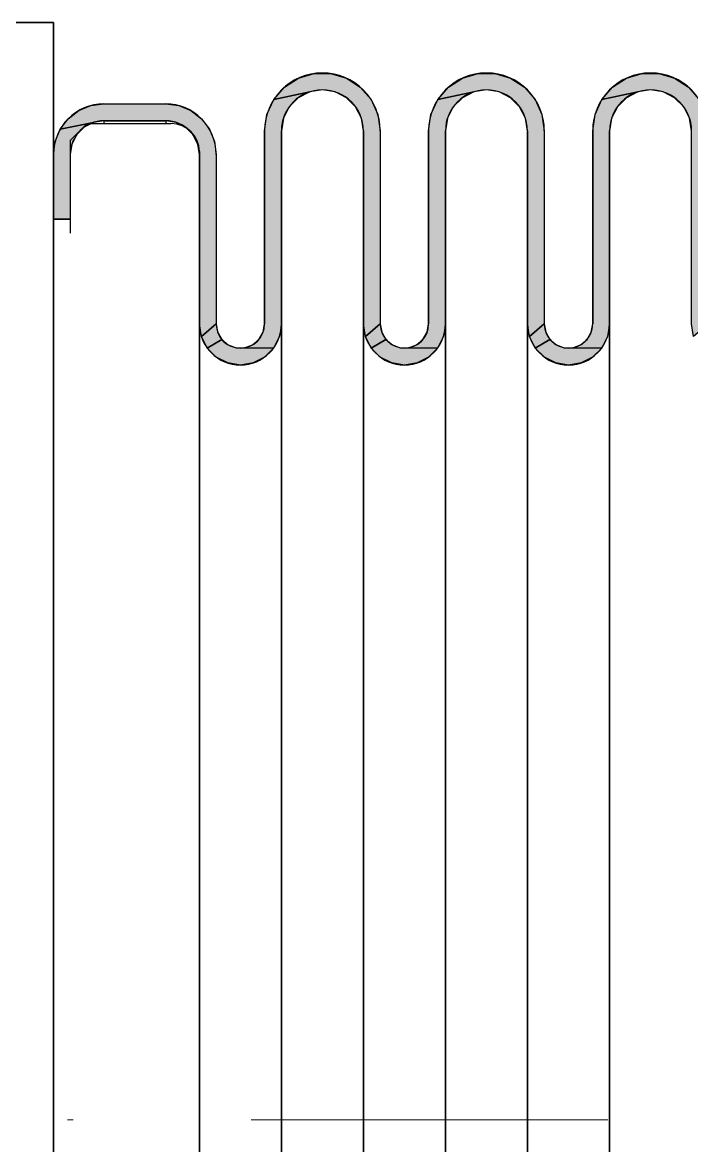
# Model space of a CAD drawing. Header units: millimetres. Extents: x -3183 to 3067, y 1033 to 2218.
# Drawn here: x 2005.08 to 2017, y 1570.56 to 1590.56 of the extents above; entities that cross this region are included whole.
import ezdxf

# ---------------------------------------------------------------- set-up
doc = ezdxf.new("R2010")
doc.units = ezdxf.units.MM
doc.linetypes.add('KRESKAKROPKA2', pattern=[12.7, 6.35, -3.175, 0, -3.175])
doc.layers.add('Kontury', color=7, linetype='Continuous', lineweight=35)
doc.layers.add('oś', color=7, linetype='KRESKAKROPKA2', lineweight=13)

# ---------------------------------------------------------------- blocks, each defined once
blk = doc.blocks.new('*U66')
at = {"color": 2, "linetype": 'Continuous', "extrusion": (0, 0, -1)}
for points in [[(-117.36, 246.525), (-119.566, 246.208), (-116.866, 246.208)], [(-117.923, 246.69), (-119.072, 246.525), (-117.36, 246.525)], [(-119.072, 246.525), (-119.566, 246.208), (-117.36, 246.525)], [(-119.072, 246.525), (-117.923, 246.69), (-118.509, 246.69)], [(-116.866, 246.208), (-117.764, 246.04), (-116.482, 245.764)], [(-116.866, 246.208), (-118.216, 246.111), (-117.764, 246.04)], [(-119.566, 246.208), (-118.216, 246.111), (-116.866, 246.208)], [(-119.566, 246.208), (-118.668, 246.04), (-118.216, 246.111)], [(-119.566, 246.208), (-119.95, 245.764), (-118.668, 246.04)], [(-118.668, 246.04), (-119.95, 245.764), (-119.075, 245.832)], [(-119.075, 245.832), (-119.95, 245.764), (-119.398, 245.509)], [(-119.95, 245.764), (-120.194, 245.231), (-119.398, 245.509)], [(-119.398, 245.509), (-120.194, 245.231), (-119.606, 245.101)], [(-120.194, 245.231), (-120.277, 244.65), (-119.606, 245.101)], [(-119.606, 245.101), (-120.277, 244.65), (-119.677, 244.65)], [(-119.677, 244.65), (-120.277, 237.773), (-119.677, 237.773)], [(-120.277, 244.65), (-120.277, 237.773), (-119.677, 244.65)], [(-120.277, 237.773), (-119.749, 237.321), (-119.677, 237.773)]]:
    blk.add_solid(points, dxfattribs=at)
blk = doc.blocks.new('*U67')
at = {"color": 2, "linetype": 'Continuous', "extrusion": (0, 0, -1)}
for points in [[(-123.206, 246.525), (-125.412, 246.208), (-122.712, 246.208)], [(-123.769, 246.69), (-124.918, 246.525), (-123.206, 246.525)], [(-124.918, 246.525), (-125.412, 246.208), (-123.206, 246.525)], [(-124.918, 246.525), (-123.769, 246.69), (-124.355, 246.69)], [(-122.712, 246.208), (-123.61, 246.04), (-122.328, 245.764)], [(-122.712, 246.208), (-124.062, 246.111), (-123.61, 246.04)], [(-125.412, 246.208), (-124.062, 246.111), (-122.712, 246.208)], [(-125.412, 246.208), (-124.514, 246.04), (-124.062, 246.111)], [(-125.412, 246.208), (-125.796, 245.764), (-124.514, 246.04)], [(-124.514, 246.04), (-125.796, 245.764), (-124.921, 245.832)], [(-124.921, 245.832), (-125.796, 245.764), (-125.245, 245.509)], [(-125.796, 245.764), (-126.04, 245.231), (-125.245, 245.509)], [(-125.245, 245.509), (-126.04, 245.231), (-125.452, 245.101)], [(-126.04, 245.231), (-126.124, 244.65), (-125.452, 245.101)], [(-125.452, 245.101), (-126.124, 244.65), (-125.524, 244.65)], [(-125.524, 244.65), (-126.124, 237.773), (-125.524, 237.773)], [(-126.124, 244.65), (-126.124, 237.773), (-125.524, 244.65)], [(-126.124, 237.773), (-125.595, 237.321), (-125.524, 237.773)]]:
    blk.add_solid(points, dxfattribs=at)
blk = doc.blocks.new('*U68')
at = {"color": 2, "linetype": 'Continuous', "extrusion": (0, 0, -1)}
for points in [[(-129.052, 246.525), (-131.258, 246.208), (-128.558, 246.208)], [(-129.615, 246.69), (-130.765, 246.525), (-129.052, 246.525)], [(-130.765, 246.525), (-131.258, 246.208), (-129.052, 246.525)], [(-130.765, 246.525), (-129.615, 246.69), (-130.202, 246.69)], [(-128.558, 246.208), (-129.457, 246.04), (-128.174, 245.764)], [(-128.558, 246.208), (-129.908, 246.111), (-129.457, 246.04)], [(-131.258, 246.208), (-129.908, 246.111), (-128.558, 246.208)], [(-131.258, 246.208), (-130.36, 246.04), (-129.908, 246.111)], [(-131.258, 246.208), (-131.643, 245.764), (-130.36, 246.04)], [(-130.36, 246.04), (-131.643, 245.764), (-130.767, 245.832)], [(-130.767, 245.832), (-131.643, 245.764), (-131.091, 245.509)], [(-131.643, 245.764), (-131.886, 245.231), (-131.091, 245.509)], [(-131.091, 245.509), (-131.886, 245.231), (-131.298, 245.101)], [(-131.886, 245.231), (-131.97, 244.65), (-131.298, 245.101)], [(-131.298, 245.101), (-131.97, 244.65), (-131.37, 244.65)], [(-131.37, 244.65), (-131.97, 237.773), (-131.37, 237.773)], [(-131.97, 244.65), (-131.97, 237.773), (-131.37, 244.65)], [(-131.97, 237.773), (-131.441, 237.321), (-131.37, 237.773)]]:
    blk.add_solid(points, dxfattribs=at)
blk = doc.blocks.new('*U72')
at = {"color": 2, "linetype": 'Continuous', "extrusion": (0, 0, -1)}
for points in [[(-117.764, 246.04), (-117.357, 245.832), (-116.482, 245.764)], [(-116.482, 245.764), (-117.034, 245.509), (-116.238, 245.231)], [(-117.357, 245.832), (-117.034, 245.509), (-116.482, 245.764)], [(-116.238, 245.231), (-116.826, 245.101), (-116.154, 244.65)], [(-117.034, 245.509), (-116.826, 245.101), (-116.238, 245.231)], [(-116.826, 245.101), (-116.754, 244.65), (-116.154, 244.65)], [(-116.154, 244.65), (-116.754, 237.773), (-116.154, 237.773)], [(-116.754, 244.65), (-116.754, 237.773), (-116.154, 244.65)], [(-116.154, 237.773), (-116.683, 237.321), (-116.102, 237.478)], [(-116.754, 237.773), (-116.683, 237.321), (-116.154, 237.773)], [(-115.953, 237.219), (-116.475, 236.914), (-115.724, 237.027)], [(-116.102, 237.478), (-116.683, 237.321), (-115.953, 237.219)], [(-116.683, 237.321), (-116.475, 236.914), (-115.953, 237.219)], [(-115.724, 237.027), (-116.475, 236.914), (-115.442, 236.924)]]:
    blk.add_solid(points, dxfattribs=at)
blk = doc.blocks.new('*U73')
at = {"color": 2, "linetype": 'Continuous', "extrusion": (0, 0, -1)}
for points in [[(-123.61, 246.04), (-123.203, 245.832), (-122.328, 245.764)], [(-122.328, 245.764), (-122.88, 245.509), (-122.084, 245.231)], [(-123.203, 245.832), (-122.88, 245.509), (-122.328, 245.764)], [(-122.084, 245.231), (-122.672, 245.101), (-122.001, 244.65)], [(-122.88, 245.509), (-122.672, 245.101), (-122.084, 245.231)], [(-122.672, 245.101), (-122.601, 244.65), (-122.001, 244.65)], [(-122.001, 244.65), (-122.601, 237.773), (-122.001, 237.773)], [(-122.601, 244.65), (-122.601, 237.773), (-122.001, 244.65)], [(-122.001, 237.773), (-122.529, 237.321), (-121.949, 237.478)], [(-122.601, 237.773), (-122.529, 237.321), (-122.001, 237.773)], [(-121.799, 237.219), (-122.321, 236.914), (-121.57, 237.027)], [(-121.949, 237.478), (-122.529, 237.321), (-121.799, 237.219)], [(-122.529, 237.321), (-122.321, 236.914), (-121.799, 237.219)], [(-121.57, 237.027), (-122.321, 236.914), (-121.289, 236.924)]]:
    blk.add_solid(points, dxfattribs=at)
blk = doc.blocks.new('*U74')
at = {"color": 2, "linetype": 'Continuous', "extrusion": (0, 0, -1)}
for points in [[(-129.457, 246.04), (-129.049, 245.832), (-128.174, 245.764)], [(-128.174, 245.764), (-128.726, 245.509), (-127.93, 245.231)], [(-129.049, 245.832), (-128.726, 245.509), (-128.174, 245.764)], [(-127.93, 245.231), (-128.518, 245.101), (-127.847, 244.65)], [(-128.726, 245.509), (-128.518, 245.101), (-127.93, 245.231)], [(-128.518, 245.101), (-128.447, 244.65), (-127.847, 244.65)], [(-127.847, 244.65), (-128.447, 237.773), (-127.847, 237.773)], [(-128.447, 244.65), (-128.447, 237.773), (-127.847, 244.65)], [(-127.847, 237.773), (-128.375, 237.321), (-127.795, 237.478)], [(-128.447, 237.773), (-128.375, 237.321), (-127.847, 237.773)], [(-127.645, 237.219), (-128.168, 236.914), (-127.416, 237.027)], [(-127.795, 237.478), (-128.375, 237.321), (-127.645, 237.219)], [(-128.375, 237.321), (-128.168, 236.914), (-127.645, 237.219)], [(-127.416, 237.027), (-128.168, 236.914), (-127.135, 236.924)]]:
    blk.add_solid(points, dxfattribs=at)
blk = doc.blocks.new('*U78')
at = {"color": 2, "linetype": 'Continuous', "extrusion": (0, 0, -1)}
for points in [[(-110.431, 245.611), (-113.097, 245.55), (-109.965, 245.55)], [(-113.097, 245.55), (-110.431, 245.611), (-112.631, 245.611)], [(-109.531, 245.37), (-113.904, 245.084), (-109.159, 245.084)], [(-109.965, 245.55), (-113.531, 245.37), (-109.531, 245.37)], [(-113.531, 245.37), (-113.904, 245.084), (-109.531, 245.37)], [(-113.097, 245.55), (-113.531, 245.37), (-109.965, 245.55)], [(-109.159, 245.084), (-110.061, 244.953), (-108.872, 244.711)], [(-109.159, 245.084), (-110.431, 245.011), (-110.061, 244.953)], [(-113.904, 245.084), (-110.431, 245.011), (-109.159, 245.084)], [(-113.904, 245.084), (-112.631, 245.011), (-110.431, 245.011)], [(-113.904, 245.084), (-113.002, 244.953), (-112.631, 245.011)], [(-113.904, 245.084), (-114.19, 244.711), (-113.002, 244.953)], [(-113.002, 244.953), (-114.19, 244.711), (-113.337, 244.782)], [(-113.337, 244.782), (-114.19, 244.711), (-113.602, 244.517)], [(-114.19, 244.711), (-114.37, 244.277), (-113.602, 244.517)], [(-113.602, 244.517), (-114.37, 244.277), (-113.773, 244.182)], [(-114.37, 244.277), (-114.431, 243.811), (-113.773, 244.182)], [(-113.773, 244.182), (-114.431, 243.811), (-113.831, 243.811)], [(-113.831, 243.811), (-114.431, 237.773), (-113.831, 237.773)], [(-114.431, 243.811), (-114.431, 237.773), (-113.831, 243.811)], [(-114.431, 237.773), (-113.903, 237.321), (-113.831, 237.773)]]:
    blk.add_solid(points, dxfattribs=at)
blk = doc.blocks.new('*U80')
at = {"color": 2, "linetype": 'Continuous', "extrusion": (0, 0, -1)}
for points in [[(-110.061, 244.953), (-109.726, 244.782), (-108.872, 244.711)], [(-108.872, 244.711), (-109.461, 244.517), (-108.693, 244.277)], [(-109.461, 244.517), (-109.29, 244.182), (-108.693, 244.277)], [(-109.726, 244.782), (-109.461, 244.517), (-108.872, 244.711)], [(-108.693, 244.277), (-109.29, 244.182), (-108.631, 243.811)], [(-109.29, 244.182), (-109.231, 243.811), (-108.631, 243.811)], [(-108.631, 243.811), (-109.231, 241.511), (-108.631, 241.511)], [(-109.231, 243.811), (-109.231, 241.511), (-108.631, 243.811)]]:
    blk.add_solid(points, dxfattribs=at)
blk = doc.blocks.new('*U82')
at = {"color": 2, "linetype": 'Continuous', "extrusion": (0, 0, -1)}
for points in [[(-114.431, 237.773), (-114.483, 237.478), (-113.903, 237.321)], [(-114.483, 237.478), (-114.633, 237.219), (-113.903, 237.321)], [(-113.903, 237.321), (-114.633, 237.219), (-114.11, 236.914)]]:
    blk.add_solid(points, dxfattribs=at)
blk = doc.blocks.new('*U83')
at = {"color": 2, "linetype": 'Continuous', "extrusion": (0, 0, -1)}
for points in [[(-120.277, 237.773), (-120.329, 237.478), (-119.749, 237.321)], [(-120.329, 237.478), (-120.479, 237.219), (-119.749, 237.321)], [(-119.749, 237.321), (-120.479, 237.219), (-119.957, 236.914)]]:
    blk.add_solid(points, dxfattribs=at)
blk = doc.blocks.new('*U84')
at = {"color": 2, "linetype": 'Continuous', "extrusion": (0, 0, -1)}
for points in [[(-126.124, 237.773), (-126.176, 237.478), (-125.595, 237.321)], [(-126.176, 237.478), (-126.325, 237.219), (-125.595, 237.321)], [(-125.595, 237.321), (-126.325, 237.219), (-125.803, 236.914)]]:
    blk.add_solid(points, dxfattribs=at)
blk = doc.blocks.new('*U89')
at = {"color": 2, "linetype": 'Continuous', "extrusion": (0, 0, -1)}
for points in [[(-114.633, 237.219), (-114.862, 237.027), (-114.11, 236.914)], [(-114.862, 237.027), (-115.143, 236.924), (-114.11, 236.914)], [(-115.442, 236.924), (-116.475, 236.914), (-114.11, 236.914)], [(-114.11, 236.914), (-115.143, 236.924), (-115.442, 236.924)], [(-114.11, 236.914), (-116.152, 236.59), (-114.434, 236.59)], [(-116.475, 236.914), (-116.152, 236.59), (-114.11, 236.914)], [(-114.434, 236.59), (-115.745, 236.383), (-114.841, 236.383)], [(-116.152, 236.59), (-115.745, 236.383), (-114.434, 236.59)], [(-115.745, 236.383), (-115.293, 236.311), (-114.841, 236.383)]]:
    blk.add_solid(points, dxfattribs=at)
blk = doc.blocks.new('*U90')
at = {"color": 2, "linetype": 'Continuous', "extrusion": (0, 0, -1)}
for points in [[(-120.479, 237.219), (-120.708, 237.027), (-119.957, 236.914)], [(-120.708, 237.027), (-120.989, 236.924), (-119.957, 236.914)], [(-121.289, 236.924), (-122.321, 236.914), (-119.957, 236.914)], [(-119.957, 236.914), (-120.989, 236.924), (-121.289, 236.924)], [(-119.957, 236.914), (-121.998, 236.59), (-120.28, 236.59)], [(-122.321, 236.914), (-121.998, 236.59), (-119.957, 236.914)], [(-120.28, 236.59), (-121.591, 236.383), (-120.687, 236.383)], [(-121.998, 236.59), (-121.591, 236.383), (-120.28, 236.59)], [(-121.591, 236.383), (-121.139, 236.311), (-120.687, 236.383)]]:
    blk.add_solid(points, dxfattribs=at)
blk = doc.blocks.new('*U91')
at = {"color": 2, "linetype": 'Continuous', "extrusion": (0, 0, -1)}
for points in [[(-126.325, 237.219), (-126.554, 237.027), (-125.803, 236.914)], [(-126.554, 237.027), (-126.836, 236.924), (-125.803, 236.914)], [(-127.135, 236.924), (-128.168, 236.914), (-125.803, 236.914)], [(-125.803, 236.914), (-126.836, 236.924), (-127.135, 236.924)], [(-125.803, 236.914), (-127.844, 236.59), (-126.126, 236.59)], [(-128.168, 236.914), (-127.844, 236.59), (-125.803, 236.914)], [(-126.126, 236.59), (-127.437, 236.383), (-126.534, 236.383)], [(-127.844, 236.59), (-127.437, 236.383), (-126.126, 236.59)], [(-127.437, 236.383), (-126.985, 236.311), (-126.534, 236.383)]]:
    blk.add_solid(points, dxfattribs=at)

msp = doc.modelspace()

# ---------------------------------------------------------------- linework, layer by layer
at = {"color": 2, "linetype": 'Continuous'}
for p, q in [((2010.19965, 1589.32207), (2009.99594, 1589.21828)), ((2013.12273, 1589.32207), (2012.91902, 1589.21828)), ((2016.04581, 1589.32207), (2015.84209, 1589.21828)), ((2006.30023, 1589.07717), (2006.53317, 1589.10784)), ((2006.34776, 1588.77847), (2006.1805, 1588.69325)), ((2008.53317, 1585.18861), (2008.55915, 1585.04128)), ((2011.45624, 1585.18861), (2011.48222, 1585.04128)), ((2014.37932, 1585.18861), (2014.4053, 1585.04128))]:
    msp.add_line(p, q, dxfattribs=at)
at = {"color": 7, "linetype": 'Continuous'}
for p, q in [((2006.53317, 1589.10784), (2007.63317, 1589.10784)), ((2006.53317, 1588.80784), (2006.53317, 1588.75784)), ((2006.53317, 1588.80784), (2007.63317, 1588.80784)), ((2007.63317, 1588.80784), (2007.63317, 1588.75784)), ((2005.93317, 1588.45784), (2006.23317, 1588.75784)), ((2006.23317, 1588.75784), (2007.73317, 1588.75784)), ((2009.39471, 1588.62707), (2009.39471, 1585.18861)), ((2011.45624, 1588.62707), (2011.45624, 1585.18861)), ((2012.31778, 1588.62707), (2012.31778, 1585.18861)), ((2014.37932, 1588.62707), (2014.37932, 1585.18861)), ((2015.24086, 1588.62707), (2015.24086, 1585.18861)), ((2005.93317, 1588.45784), (2005.93317, 1586.80784)), ((2005.63317, 1588.20784), (2005.63317, 1586.80784)), ((2008.53317, 1588.20784), (2008.53317, 1585.18861)), ((2005.63317, 1587.05784), (2005.93317, 1587.05784))]:
    msp.add_line(p, q, dxfattribs=at)
at = {"color": 2, "linetype": 'Continuous'}
for points in [[(2009.99728, 1589.56469), (2010.27878, 1589.64735), (2010.57217, 1589.64735), (2010.85367, 1589.56469), (2011.10049, 1589.40608), (2011.29261, 1589.18435), (2011.41449, 1588.91747), (2011.45624, 1588.62707), (2011.45624, 1585.18861), (2011.19201, 1584.96279), (2011.15624, 1585.18861), (2011.15624, 1588.62707), (2011.12048, 1588.85289), (2011.01668, 1589.05661), (2010.85501, 1589.21828), (2010.65129, 1589.32207), (2010.42547, 1589.35784), (2010.19965, 1589.32207), (2009.55834, 1589.18435), (2009.75046, 1589.40608), (2009.99728, 1589.56469)], [(2009.99728, 1589.56469), (2010.27878, 1589.64735), (2010.57217, 1589.64735), (2010.85367, 1589.56469), (2011.10049, 1589.40608), (2011.29261, 1589.18435), (2011.41449, 1588.91747), (2011.45624, 1588.62707)], [(2012.92035, 1589.56469), (2013.20186, 1589.64735), (2013.49525, 1589.64735), (2013.77675, 1589.56469), (2014.02356, 1589.40608), (2014.21569, 1589.18435), (2014.33757, 1588.91747), (2014.37932, 1588.62707), (2014.37932, 1585.18861), (2014.11509, 1584.96279), (2014.07932, 1585.18861), (2014.07932, 1588.62707), (2014.04355, 1588.85289), (2013.93976, 1589.05661), (2013.77809, 1589.21828), (2013.57437, 1589.32207), (2013.34855, 1589.35784), (2013.12273, 1589.32207), (2012.48141, 1589.18435), (2012.67354, 1589.40608), (2012.92035, 1589.56469)], [(2012.92035, 1589.56469), (2013.20186, 1589.64735), (2013.49525, 1589.64735), (2013.77675, 1589.56469), (2014.02356, 1589.40608), (2014.21569, 1589.18435), (2014.33757, 1588.91747), (2014.37932, 1588.62707)], [(2015.84343, 1589.56469), (2016.12493, 1589.64735), (2016.41832, 1589.64735), (2016.69983, 1589.56469), (2016.94664, 1589.40608), (2017.13877, 1589.18435), (2017.26064, 1588.91747), (2017.3024, 1588.62707), (2017.3024, 1585.18861), (2017.03816, 1584.96279), (2017.0024, 1585.18861), (2017.0024, 1588.62707), (2016.96663, 1588.85289), (2016.86283, 1589.05661), (2016.70116, 1589.21828), (2016.49745, 1589.32207), (2016.27163, 1589.35784), (2016.04581, 1589.32207), (2015.40449, 1589.18435), (2015.59662, 1589.40608), (2015.84343, 1589.56469)], [(2015.84343, 1589.56469), (2016.12493, 1589.64735), (2016.41832, 1589.64735), (2016.69983, 1589.56469), (2016.94664, 1589.40608), (2017.13877, 1589.18435), (2017.26064, 1588.91747), (2017.3024, 1588.62707)], [(2011.15624, 1588.62707), (2011.12048, 1588.85289), (2011.01668, 1589.05661), (2010.85501, 1589.21828), (2010.65129, 1589.32207), (2010.42547, 1589.35784), (2010.19965, 1589.32207), (2009.55834, 1589.18435), (2009.75046, 1589.40608), (2009.99728, 1589.56469)], [(2014.07932, 1588.62707), (2014.04355, 1588.85289), (2013.93976, 1589.05661), (2013.77809, 1589.21828), (2013.57437, 1589.32207), (2013.34855, 1589.35784), (2013.12273, 1589.32207), (2012.48141, 1589.18435), (2012.67354, 1589.40608), (2012.92035, 1589.56469)], [(2017.0024, 1588.62707), (2016.96663, 1588.85289), (2016.86283, 1589.05661), (2016.70116, 1589.21828), (2016.49745, 1589.32207), (2016.27163, 1589.35784), (2016.04581, 1589.32207), (2015.40449, 1589.18435), (2015.59662, 1589.40608), (2015.84343, 1589.56469)], [(2009.99594, 1589.21828), (2009.83427, 1589.05661), (2009.73047, 1588.85289), (2009.69471, 1588.62707), (2009.69471, 1585.18861), (2009.65894, 1584.96279), (2009.55514, 1584.75907), (2009.03874, 1584.76439), (2009.17932, 1584.81555), (2009.29392, 1584.91172), (2009.36873, 1585.04128), (2009.39471, 1585.18861), (2009.39471, 1588.62707), (2009.43646, 1588.91747), (2009.55834, 1589.18435), (2010.19965, 1589.32207), (2009.99594, 1589.21828)], [(2009.99594, 1589.21828), (2009.83427, 1589.05661), (2009.73047, 1588.85289), (2009.69471, 1588.62707)], [(2012.91902, 1589.21828), (2012.75735, 1589.05661), (2012.65355, 1588.85289), (2012.61778, 1588.62707), (2012.61778, 1585.18861), (2012.58202, 1584.96279), (2012.47822, 1584.75907), (2011.96182, 1584.76439), (2012.1024, 1584.81555), (2012.217, 1584.91172), (2012.2918, 1585.04128), (2012.31778, 1585.18861), (2012.31778, 1588.62707), (2012.35954, 1588.91747), (2012.48141, 1589.18435), (2013.12273, 1589.32207), (2012.91902, 1589.21828)], [(2012.91902, 1589.21828), (2012.75735, 1589.05661), (2012.65355, 1588.85289), (2012.61778, 1588.62707)], [(2015.84209, 1589.21828), (2015.68042, 1589.05661), (2015.57663, 1588.85289), (2015.54086, 1588.62707), (2015.54086, 1585.18861), (2015.50509, 1584.96279), (2015.40129, 1584.75907), (2014.88489, 1584.76439), (2015.02547, 1584.81555), (2015.14008, 1584.91172), (2015.21488, 1585.04128), (2015.24086, 1585.18861), (2015.24086, 1588.62707), (2015.28261, 1588.91747), (2015.40449, 1589.18435), (2016.04581, 1589.32207), (2015.84209, 1589.21828)], [(2015.84209, 1589.21828), (2015.68042, 1589.05661), (2015.57663, 1588.85289), (2015.54086, 1588.62707)], [(2006.30023, 1589.07717), (2006.53317, 1589.10784), (2007.63317, 1589.10784), (2007.8661, 1589.07717), (2008.08317, 1588.98726), (2008.26956, 1588.84424), (2008.41259, 1588.65784), (2008.5025, 1588.44078), (2008.53317, 1588.20784), (2008.53317, 1585.18861), (2008.26893, 1584.96279), (2008.23317, 1585.18861), (2008.23317, 1588.20784), (2008.2038, 1588.39325), (2008.11858, 1588.56051), (2007.98584, 1588.69325), (2007.81858, 1588.77847), (2007.63317, 1588.80784), (2006.53317, 1588.80784), (2006.34776, 1588.77847), (2005.75374, 1588.65784), (2005.89677, 1588.84424), (2006.08317, 1588.98726), (2006.30023, 1589.07717)], [(2006.53317, 1588.80784), (2006.34776, 1588.77847), (2005.75374, 1588.65784), (2005.89677, 1588.84424), (2006.08317, 1588.98726), (2006.30023, 1589.07717)], [(2007.63317, 1589.10784), (2007.8661, 1589.07717), (2008.08317, 1588.98726), (2008.26956, 1588.84424), (2008.41259, 1588.65784), (2008.5025, 1588.44078), (2008.53317, 1588.20784)], [(2009.39471, 1588.62707), (2009.43646, 1588.91747), (2009.55834, 1589.18435)], [(2012.31778, 1588.62707), (2012.35954, 1588.91747), (2012.48141, 1589.18435)], [(2015.24086, 1588.62707), (2015.28261, 1588.91747), (2015.40449, 1589.18435)], [(2008.23317, 1588.20784), (2008.2038, 1588.39325), (2008.11858, 1588.56051), (2007.98584, 1588.69325), (2007.81858, 1588.77847), (2007.63317, 1588.80784)], [(2006.1805, 1588.69325), (2006.04776, 1588.56051), (2005.96253, 1588.39325), (2005.93317, 1588.20784), (2005.93317, 1587.05784), (2005.63317, 1587.05784), (2005.63317, 1588.20784), (2005.66383, 1588.44078), (2005.75374, 1588.65784), (2006.34776, 1588.77847), (2006.1805, 1588.69325)], [(2005.63317, 1588.20784), (2005.66383, 1588.44078), (2005.75374, 1588.65784)], [(2006.1805, 1588.69325), (2006.04776, 1588.56051), (2005.96253, 1588.39325), (2005.93317, 1588.20784)], [(2008.53317, 1585.18861), (2008.26893, 1584.96279), (2008.23317, 1585.18861)], [(2008.55915, 1585.04128), (2008.63395, 1584.91172), (2008.37273, 1584.75907), (2008.26893, 1584.96279), (2008.53317, 1585.18861), (2008.55915, 1585.04128)], [(2008.55915, 1585.04128), (2008.63395, 1584.91172), (2008.37273, 1584.75907), (2008.26893, 1584.96279)], [(2009.69471, 1585.18861), (2009.65894, 1584.96279), (2009.55514, 1584.75907), (2009.03874, 1584.76439), (2009.17932, 1584.81555), (2009.29392, 1584.91172), (2009.36873, 1585.04128), (2009.39471, 1585.18861)], [(2011.45624, 1585.18861), (2011.19201, 1584.96279), (2011.15624, 1585.18861)], [(2011.48222, 1585.04128), (2011.55702, 1584.91172), (2011.29581, 1584.75907), (2011.19201, 1584.96279), (2011.45624, 1585.18861), (2011.48222, 1585.04128)], [(2011.48222, 1585.04128), (2011.55702, 1584.91172), (2011.29581, 1584.75907), (2011.19201, 1584.96279)], [(2012.61778, 1585.18861), (2012.58202, 1584.96279), (2012.47822, 1584.75907), (2011.96182, 1584.76439), (2012.1024, 1584.81555), (2012.217, 1584.91172), (2012.2918, 1585.04128), (2012.31778, 1585.18861)], [(2014.37932, 1585.18861), (2014.11509, 1584.96279), (2014.07932, 1585.18861)], [(2014.4053, 1585.04128), (2014.4801, 1584.91172), (2014.21889, 1584.75907), (2014.11509, 1584.96279), (2014.37932, 1585.18861), (2014.4053, 1585.04128)], [(2014.4053, 1585.04128), (2014.4801, 1584.91172), (2014.21889, 1584.75907), (2014.11509, 1584.96279)], [(2015.54086, 1585.18861), (2015.50509, 1584.96279), (2015.40129, 1584.75907), (2014.88489, 1584.76439), (2015.02547, 1584.81555), (2015.14008, 1584.91172), (2015.21488, 1585.04128), (2015.24086, 1585.18861)], [(2009.03874, 1584.76439), (2009.55514, 1584.75907), (2009.39347, 1584.59741), (2009.18976, 1584.49361), (2008.96394, 1584.45784), (2008.73812, 1584.49361), (2008.5344, 1584.59741), (2008.37273, 1584.75907), (2008.63395, 1584.91172), (2008.74855, 1584.81555), (2008.88913, 1584.76439), (2009.03874, 1584.76439)], [(2008.63395, 1584.91172), (2008.74855, 1584.81555), (2008.88913, 1584.76439), (2009.03874, 1584.76439)], [(2011.96182, 1584.76439), (2012.47822, 1584.75907), (2012.31655, 1584.59741), (2012.11283, 1584.49361), (2011.88701, 1584.45784), (2011.66119, 1584.49361), (2011.45748, 1584.59741), (2011.29581, 1584.75907), (2011.55702, 1584.91172), (2011.67163, 1584.81555), (2011.81221, 1584.76439), (2011.96182, 1584.76439)], [(2011.55702, 1584.91172), (2011.67163, 1584.81555), (2011.81221, 1584.76439), (2011.96182, 1584.76439)], [(2014.88489, 1584.76439), (2015.40129, 1584.75907), (2015.23963, 1584.59741), (2015.03591, 1584.49361), (2014.81009, 1584.45784), (2014.58427, 1584.49361), (2014.38055, 1584.59741), (2014.21889, 1584.75907), (2014.4801, 1584.91172), (2014.59471, 1584.81555), (2014.73529, 1584.76439), (2014.88489, 1584.76439)], [(2014.4801, 1584.91172), (2014.59471, 1584.81555), (2014.73529, 1584.76439), (2014.88489, 1584.76439)], [(2009.55514, 1584.75907), (2009.39347, 1584.59741), (2009.18976, 1584.49361), (2008.96394, 1584.45784), (2008.73812, 1584.49361), (2008.5344, 1584.59741), (2008.37273, 1584.75907)], [(2012.47822, 1584.75907), (2012.31655, 1584.59741), (2012.11283, 1584.49361), (2011.88701, 1584.45784), (2011.66119, 1584.49361), (2011.45748, 1584.59741), (2011.29581, 1584.75907)], [(2015.40129, 1584.75907), (2015.23963, 1584.59741), (2015.03591, 1584.49361), (2014.81009, 1584.45784), (2014.58427, 1584.49361), (2014.38055, 1584.59741), (2014.21889, 1584.75907)]]:
    msp.add_lwpolyline(points, dxfattribs=at)
at = {"color": 7, "linetype": 'Continuous'}
for centre, radius, start, end in [((2010.42547, 1588.62707), 1.03077, 0, 180), ((2013.34855, 1588.62707), 1.03077, 0, 180), ((2016.27163, 1588.62707), 1.03077, 0, 180), ((2010.42547, 1588.62707), 0.73077, 0, 180), ((2013.34855, 1588.62707), 0.73077, 0, 180), ((2016.27163, 1588.62707), 0.73077, 0, 180), ((2006.53317, 1588.20784), 0.9, 90, 180), ((2007.63317, 1588.20784), 0.9, 0, 90), ((2006.53317, 1588.20784), 0.6, 90, 180), ((2007.63317, 1588.20784), 0.6, 0, 90), ((2007.73317, 1588.25784), 0.5, 0, 90), ((2008.96394, 1585.18861), 0.73077, 180, 0), ((2008.96394, 1585.18861), 0.43077, 180, 0), ((2011.88701, 1585.18861), 0.73077, 180, 0), ((2011.88701, 1585.18861), 0.43077, 180, 0), ((2014.81009, 1585.18861), 0.73077, 180, 0), ((2014.81009, 1585.18861), 0.43077, 180, 0)]:
    msp.add_arc(centre, radius, start, end, dxfattribs=at)
at = {"layer": 'Kontury'}
for p, q in [((2003.38317, 1590.55784), (2005.63317, 1590.55784)), ((2005.63317, 1590.55784), (2005.63317, 1586.80784)), ((2005.63317, 1586.80784), (2005.63317, 1554.30784))]:
    msp.add_line(p, q, dxfattribs=at)
at = {"layer": 'Kontury', "color": 7, "linetype": 'Continuous'}
for p, q in [((2009.69471, 1588.62707), (2009.69471, 1552.48861)), ((2011.15624, 1588.62707), (2011.15624, 1552.48861)), ((2012.61778, 1588.62707), (2012.61778, 1552.48861)), ((2014.07932, 1588.62707), (2014.07932, 1552.48861)), ((2015.54086, 1588.62707), (2015.54086, 1552.48861)), ((2008.23317, 1552.85784), (2008.23317, 1588.25784))]:
    msp.add_line(p, q, dxfattribs=at)
at = {"layer": 'oś'}
msp.add_line((2233.1088, 1571.01544), (1866.30001, 1571.01544), dxfattribs=at)

# ---------------------------------------------------------------- block references
at = {"color": 2, "linetype": 'Continuous', "xscale": 0.5, "yscale": 0.5, "zscale": 0.5}
for name in ['*U66', '*U67', '*U68', '*U72', '*U73', '*U74', '*U78', '*U80', '*U82', '*U83', '*U84', '*U89', '*U90', '*U91']:
    msp.add_blockref(name, (1951.3175, 1466.30219), dxfattribs=at)

doc.saveas('drawing.dxf')
